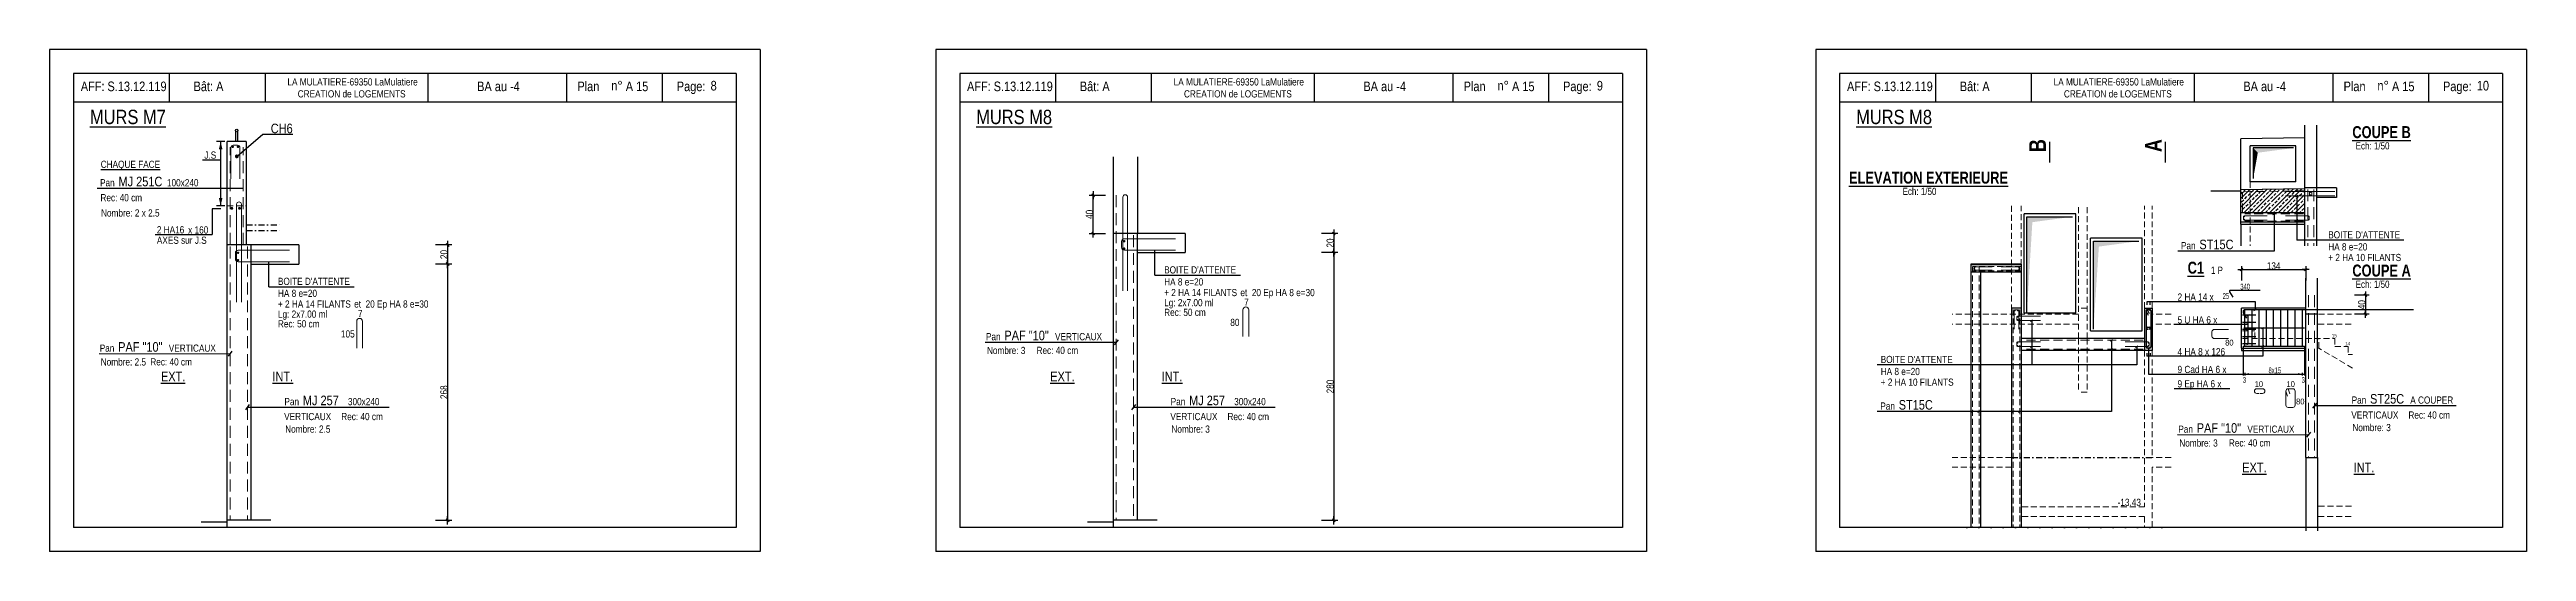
# Model space of a CAD drawing. Header units: metres. Extents: x -9927 to 45032, y -190416 to 12166.
# Drawn here: x 11531 to 16706, y -140200 to -139150 of the extents above; entities that cross this region are included whole.
import ezdxf
from ezdxf.enums import TextEntityAlignment as Align

# ---------------------------------------------------------------- set-up
doc = ezdxf.new("R2010")
doc.units = ezdxf.units.M
doc.header["$PDMODE"] = 65
for name, pattern in [('CACHE2', [0.1875, 0.125, -0.0625]), ('CACHEx2', [19.05, 12.7, -6.35]), ('TIRETPTX2', [50.8, 25.4, -12.7, 0, -12.7])]:
    doc.linetypes.add(name, pattern=pattern)
for name, color, linetype in [('01_cote_gen', 4, 'Continuous'), ('01_fenetres', 171, 'Continuous'), ('01_linteaux', 3, 'Continuous'), ('01_murs_coup', 5, 'Continuous'), ('01_poch_BN', 9, 'Continuous'), ('01_poch_murs', 251, 'Continuous'), ('01_sem', 42, 'Continuous'), ('01_texte', 230, 'Continuous'), ('AA_COTES', 2, 'Continuous')]:
    doc.layers.add(name, color=color, linetype=linetype)
doc.styles.add('ARIAL NA', font='ARIALN.TTF')
doc.styles.add('Eurostile', font='')
doc.styles.add('impact', font='impact.ttf')
doc.styles.add('MATTE_TXT', font='arial.ttf')
doc.styles.add('STYLE2', font='ARIALN.TTF')
doc.styles.get('Eurostile').set_extended_font_data('Eurostile')
doc.dimstyles.new('JB25', dxfattribs={"dimscale": 0.1, "dimtxt": 150, "dimasz": 17, "dimexe": 0.1, "dimexo": 0.1, "dimgap": 0.09, "dimtad": 1, "dimdec": 1, "dimlfac": 0.5, "dimdsep": 46, "dimtxsty": 'STYLE2', "dimblk1": 'BOND_G', "dimblk2": 'BOND_D', "dimsah": 1, "dimcen": 1.5, "dimdle": 0.01, "dimse1": 1, "dimse2": 1, "dimclrd": 4, "dimclre": 2, "dimclrt": 5, "dimadec": 0, "dimazin": 0, "dimtfac": 2.333333, "dimtdec": 1, "dimtix": 1, "dimtmove": 2, "dimatfit": 3, "dimldrblk": 'BOND_G', "dimfxl": 1, "dimtolj": 1, "dimtzin": 0, "dimarcsym": 0})
doc.dimstyles.new('JB50', dxfattribs={"dimscale": 0.1, "dimtxt": 150, "dimasz": 15, "dimexe": 0.1, "dimexo": 0.1, "dimgap": 0.09, "dimtad": 1, "dimdec": 1, "dimdsep": 46, "dimtxsty": 'STYLE2', "dimblk1": 'BOND_G', "dimblk2": 'BOND_D', "dimsah": 1, "dimcen": 1.5, "dimdle": 0.01, "dimse1": 1, "dimse2": 1, "dimclrd": 4, "dimclre": 2, "dimclrt": 6, "dimazin": 2, "dimtfac": 2.333333, "dimtdec": 1, "dimtix": 1, "dimtmove": 2, "dimatfit": 3, "dimldrblk": 'BOND_G', "dimfxl": 1, "dimtolj": 1, "dimtzin": 0, "dimarcsym": 0})

# ---------------------------------------------------------------- blocks, each defined once
blk = doc.blocks.new('BOND_G')
at = {"layer": 'AA_COTES', "color": 0}
for p, q in [((5, 0), (-5, 0)), ((1.8, 1.8), (-1.8, -1.8)), ((0, -5), (0, 15))]:
    blk.add_line(p, q, dxfattribs=at)
blk = doc.blocks.new('BOND_D')
at = {"layer": 'AA_COTES', "color": 0}
for p, q in [((5, 0), (-5, 0)), ((-1.8, -1.8), (1.8, 1.8)), ((0, 5), (0, -15))]:
    blk.add_line(p, q, dxfattribs=at)
blk = doc.blocks.new('*D1278')
at = {"layer": '01_cote_gen', "color": 4, "lineweight": -2, "transparency": 16777216}
blk.add_line((12362.7, -139560.3), (12362.7, -139596.9), dxfattribs=at)
at = {"layer": 'DEFPOINTS', "color": 0, "lineweight": 0, "transparency": 16777216}
for p in [(12052, -139558.6), (12052, -139598.6), (12362.7, -139598.6)]:
    blk.add_point(p, dxfattribs=at)
at = {"layer": '01_cote_gen', "color": 4, "lineweight": -2, "transparency": 16777216, "xscale": 1.7, "yscale": 1.7, "zscale": 1.7}
for name, p, rotation in [('BOND_G', (12362.7, -139558.6), 90), ('BOND_D', (12362.7, -139598.6), 270)]:
    blk.add_blockref(name, p, dxfattribs=dict(at, rotation=rotation))
at = {"layer": '01_cote_gen', "color": 5, "lineweight": 0, "transparency": 16777216, "insert": (12355.1, -139578.6), "char_height": 15, "attachment_point": 5, "rotation": 90, "style": 'STYLE2'}
blk.add_mtext('\\A1;20', dxfattribs=at)
blk = doc.blocks.new('*D1279')
at = {"layer": '01_cote_gen', "color": 4, "lineweight": -2, "transparency": 16777216}
blk.add_line((12362.7, -139600.3), (12362.7, -140132.9), dxfattribs=at)
at = {"layer": 'DEFPOINTS', "color": 0, "lineweight": 0, "transparency": 16777216}
for p in [(12337.2, -139598.6), (11993.3, -140134.6), (12362.7, -140134.6)]:
    blk.add_point(p, dxfattribs=at)
at = {"layer": '01_cote_gen', "color": 4, "lineweight": -2, "transparency": 16777216, "xscale": 1.7, "yscale": 1.7, "zscale": 1.7}
for name, p, rotation in [('BOND_G', (12362.7, -139598.6), 90), ('BOND_D', (12362.7, -140134.6), 270)]:
    blk.add_blockref(name, p, dxfattribs=dict(at, rotation=rotation))
at = {"layer": '01_cote_gen', "color": 5, "lineweight": 0, "transparency": 16777216, "insert": (12355.1, -139866.6), "char_height": 15, "attachment_point": 5, "rotation": 90, "style": 'STYLE2'}
blk.add_mtext('\\A1;268', dxfattribs=at)
blk = doc.blocks.new('*D1280')
at = {"layer": '01_cote_gen', "color": 4, "lineweight": -2, "transparency": 16777216}
blk.add_line((14214.4, -139536.3), (14214.4, -139572.9), dxfattribs=at)
at = {"layer": 'DEFPOINTS', "color": 0, "lineweight": 0, "transparency": 16777216}
for p in [(13903.7, -139534.6), (13903.7, -139574.6), (14214.4, -139574.6)]:
    blk.add_point(p, dxfattribs=at)
at = {"layer": '01_cote_gen', "color": 4, "lineweight": -2, "transparency": 16777216, "xscale": 1.7, "yscale": 1.7, "zscale": 1.7}
for name, p, rotation in [('BOND_G', (14214.4, -139534.6), 90), ('BOND_D', (14214.4, -139574.6), 270)]:
    blk.add_blockref(name, p, dxfattribs=dict(at, rotation=rotation))
at = {"layer": '01_cote_gen', "color": 5, "lineweight": 0, "transparency": 16777216, "insert": (14206.8, -139554.6), "char_height": 15, "attachment_point": 5, "rotation": 90, "style": 'STYLE2'}
blk.add_mtext('\\A1;20', dxfattribs=at)
blk = doc.blocks.new('*D1281')
at = {"layer": '01_cote_gen', "color": 4, "lineweight": -2, "transparency": 16777216}
blk.add_line((14214.4, -139576.3), (14214.4, -140132.9), dxfattribs=at)
at = {"layer": 'DEFPOINTS', "color": 0, "lineweight": 0, "transparency": 16777216}
for p in [(14188.9, -139574.6), (13845, -140134.6), (14214.4, -140134.6)]:
    blk.add_point(p, dxfattribs=at)
at = {"layer": '01_cote_gen', "color": 4, "lineweight": -2, "transparency": 16777216, "xscale": 1.7, "yscale": 1.7, "zscale": 1.7}
for name, p, rotation in [('BOND_G', (14214.4, -139574.6), 90), ('BOND_D', (14214.4, -140134.6), 270)]:
    blk.add_blockref(name, p, dxfattribs=dict(at, rotation=rotation))
at = {"layer": '01_cote_gen', "color": 5, "lineweight": 0, "transparency": 16777216, "insert": (14206.8, -139854.6), "char_height": 15, "attachment_point": 5, "rotation": 90, "style": 'STYLE2'}
blk.add_mtext('\\A1;280', dxfattribs=at)
blk = doc.blocks.new('*D1282')
at = {"layer": '01_cote_gen', "color": 4, "lineweight": -2, "transparency": 16777216}
blk.add_line((13711.5, -139532.9), (13711.5, -139456.3), dxfattribs=at)
at = {"layer": 'DEFPOINTS', "color": 0, "lineweight": 0, "transparency": 16777216}
for p in [(13711.5, -139454.6), (13759.8, -139454.6), (13765.4, -139534.6)]:
    blk.add_point(p, dxfattribs=at)
at = {"layer": '01_cote_gen', "color": 4, "lineweight": -2, "transparency": 16777216, "xscale": 1.7, "yscale": 1.7, "zscale": 1.7}
for name, p, rotation in [('BOND_D', (13711.5, -139454.6), 90), ('BOND_G', (13711.5, -139534.6), 270)]:
    blk.add_blockref(name, p, dxfattribs=dict(at, rotation=rotation))
at = {"layer": '01_cote_gen', "color": 5, "lineweight": 0, "transparency": 16777216, "insert": (13703.8, -139494.6), "char_height": 15, "attachment_point": 5, "rotation": 90, "style": 'STYLE2'}
blk.add_mtext('\\A1;40', dxfattribs=at)
blk = doc.blocks.new('*D1285')
at = {"layer": '01_cote_gen', "color": 4, "lineweight": -2, "transparency": 16777216}
blk.add_line((16112.5, -139610.2), (16243.5, -139610.2), dxfattribs=at)
at = {"layer": 'DEFPOINTS', "color": 0, "lineweight": 0, "transparency": 16777216}
for p in [(16245, -139610.2), (16245, -139671.6), (16111, -139690.5)]:
    blk.add_point(p, dxfattribs=at)
at = {"layer": '01_cote_gen', "color": 4, "lineweight": -2, "transparency": 16777216, "xscale": 1.5, "yscale": 1.5, "zscale": 1.5, "rotation": 180}
blk.add_blockref('BOND_G', (16111, -139610.2), dxfattribs=at)
at = {"layer": '01_cote_gen', "color": 4, "lineweight": -2, "transparency": 16777216, "xscale": 1.5, "yscale": 1.5, "zscale": 1.5}
blk.add_blockref('BOND_D', (16245, -139610.2), dxfattribs=at)
at = {"layer": '01_cote_gen', "color": 6, "lineweight": 0, "transparency": 16777216, "insert": (16178, -139602.6), "char_height": 15, "attachment_point": 5, "style": 'STYLE2'}
blk.add_mtext('\\A1;134', dxfattribs=at)
blk = doc.blocks.new('*D1286')
at = {"layer": '01_cote_gen', "color": 4, "lineweight": -2, "transparency": 16777216}
blk.add_line((16369.8, -139665), (16369.8, -139702), dxfattribs=at)
at = {"layer": 'DEFPOINTS', "color": 0, "lineweight": 0, "transparency": 16777216}
for p in [(16316.9, -139663.5), (16330.2, -139703.5), (16369.8, -139703.5)]:
    blk.add_point(p, dxfattribs=at)
at = {"layer": '01_cote_gen', "color": 4, "lineweight": -2, "transparency": 16777216, "xscale": 1.5, "yscale": 1.5, "zscale": 1.5}
for name, p, rotation in [('BOND_G', (16369.8, -139663.5), 90), ('BOND_D', (16369.8, -139703.5), 270)]:
    blk.add_blockref(name, p, dxfattribs=dict(at, rotation=rotation))
at = {"layer": '01_cote_gen', "color": 6, "lineweight": 0, "transparency": 16777216, "insert": (16362.1, -139683.5), "char_height": 15, "attachment_point": 5, "rotation": 90, "style": 'STYLE2'}
blk.add_mtext('\\A1;40', dxfattribs=at)

msp = doc.modelspace()

# ---------------------------------------------------------------- hatches: boundary and pattern name
at = {"layer": '01_poch_murs', "ltscale": 0.5}
h = msp.add_hatch(dxfattribs=at)
h.set_pattern_fill('ANSI33', color=256, scale=2)
h.set_pattern_definition([(45, (3675.64, -119673.885), (-8.980256, 8.980256), []), (45, (3684.62, -119673.885), (-8.980256, 8.980256), [6.35, -3.175])])
h.paths.add_polyline_path([(16243.19, -139441.43), (16129.21, -139443.14), (16129.21, -139490.43), (16145.13, -139490.43), (16171.21, -139471.64, -0.1574147), (16170.83, -139470.47, -1), (16174.83, -139470.47, -0.7279891), (16171.21, -139471.64), (16145.13, -139490.43), (16243.19, -139490.43)])
h.paths.add_polyline_path([(16129.21, -139443.14), (16109.19, -139443.43), (16109.19, -139490.43), (16129.21, -139490.43)])

# ---------------------------------------------------------------- linework, layer by layer
at = {"layer": '01_fenetres', "ltscale": 30}
for p, q in [((11580.94, -139199.78), (11580.94, -140149.78)), ((11580.94, -139199.78), (11580.94, -140149.78)), ((11580.94, -139199.78), (11580.94, -140149.78)), ((12965.94, -139199.78), (11580.94, -139199.78)), ((11780.94, -139199.78), (11780.94, -139259.78)), ((11981.33, -139199.78), (11981.33, -139259.78)), ((12321.5, -139199.78), (12321.5, -139259.78)), ((12611.8, -139259.78), (12611.8, -139199.78)), ((12811.8, -139259.78), (12811.8, -139199.78)), ((12965.94, -139199.78), (12965.94, -140149.78)), ((13432.65, -139199.78), (13432.65, -140149.78)), ((13432.65, -139199.78), (13432.65, -140149.78)), ((13432.65, -139199.78), (13432.65, -140149.78)), ((14817.65, -139199.78), (13432.65, -139199.78)), ((13632.65, -139199.78), (13632.65, -139259.78)), ((13833.05, -139199.78), (13833.05, -139259.78)), ((14173.22, -139199.78), (14173.22, -139259.78)), ((14463.52, -139259.78), (14463.52, -139199.78)), ((14663.52, -139259.78), (14663.52, -139199.78)), ((14817.65, -139199.78), (14817.65, -140149.78)), ((15271.27, -139199.78), (15271.27, -140149.78)), ((15271.27, -139199.78), (15271.27, -140149.78)), ((15271.27, -139199.78), (15271.27, -140149.78)), ((16656.27, -139199.78), (15271.27, -139199.78)), ((15471.27, -139199.78), (15471.27, -139259.78)), ((15671.67, -139199.78), (15671.67, -139259.78)), ((16011.84, -139199.78), (16011.84, -139259.78)), ((16302.14, -139259.78), (16302.14, -139199.78)), ((16502.14, -139259.78), (16502.14, -139199.78)), ((16656.27, -139199.78), (16656.27, -140149.78)), ((12965.94, -139259.78), (11580.94, -139259.78)), ((14817.65, -139259.78), (13432.65, -139259.78)), ((16656.27, -139259.78), (15271.27, -139259.78)), ((12965.94, -140149.78), (11580.94, -140149.78)), ((14817.65, -140149.78), (13432.65, -140149.78)), ((16656.27, -140149.78), (15271.27, -140149.78))]:
    msp.add_line(p, q, dxfattribs=at)
at = {"layer": '01_linteaux'}
for p, q in [((16243.19, -139439.43), (16243.19, -139308.24)), ((16268.19, -139439.43), (16268.19, -139308.24)), ((11920.09, -139342.56), (11920.09, -139320.79)), ((11924.09, -139342.56), (11924.09, -139320.79)), ((16243.19, -139334.43), (16109.19, -139336.43)), ((16109.19, -139443.43), (16109.19, -139336.43)), ((16224.21, -139351.43), (16129.21, -139351.43)), ((16129.21, -139426.43), (16129.21, -139351.43)), ((16224.21, -139426.43), (16224.21, -139351.43)), ((16224.21, -139426.43), (16129.21, -139426.43)), ((15764.54, -139493.49), (15656.54, -139493.49)), ((15656.54, -139701.49), (15656.54, -139493.49)), ((15764.54, -139701.49), (15764.54, -139493.49)), ((16109.19, -139515.43), (16109.19, -139560.79)), ((15903.54, -139544.49), (15795.54, -139544.49)), ((15795.54, -139738.49), (15795.54, -139544.49)), ((15903.54, -139738.49), (15903.54, -139544.49)), ((15650.54, -139598.49), (15545.54, -139598.49)), ((15545.54, -139598.49), (15545.54, -139600.49)), ((15650.54, -139598.49), (15650.54, -139600.49)), ((15650.54, -139615.49), (15650.54, -139690.49)), ((16086.08, -139656.72), (16092.62, -139668.04)), ((16149.87, -139653.72), (16087.81, -139653.72)), ((15764.54, -139701.49), (15656.54, -139701.49)), ((15911.54, -139695.49), (15911.54, -139772.49)), ((15911.54, -139697.15), (15915.63, -139705.74)), ((15913.54, -139693.49), (15919.54, -139693.49)), ((15913.54, -139693.49), (15917.63, -139702.09)), ((15913.54, -139730.51), (15919.54, -139730.51)), ((15921.54, -139695.49), (15921.54, -139772.49)), ((16245, -139690.49), (16111.02, -139690.49)), ((16111.02, -139754.49), (16111.02, -139690.49)), ((16141.02, -139705.49), (16112.89, -139705.49)), ((16141.02, -139720.49), (16112.89, -139720.49)), ((16114.56, -139700.49), (16121.09, -139711.81)), ((16115.89, -139732.27), (16242.72, -139732.27)), ((16118, -139771.59), (16118, -139692.94)), ((16470, -139694.49), (16118.02, -139694.49)), ((16133, -139771.59), (16133, -139692.94)), ((16148, -139771.59), (16148, -139692.94)), ((16163, -139771.59), (16163, -139692.94)), ((16178, -139771.59), (16178, -139692.94)), ((16193, -139771.59), (16193, -139692.94)), ((16208, -139771.59), (16208, -139692.94)), ((16223, -139771.59), (16223, -139692.94)), ((16238, -139771.59), (16238, -139692.94)), ((16270, -139703.49), (16245, -139703.49)), ((15795.54, -139738.49), (15903.54, -139738.49)), ((15913.54, -139734.51), (15916.11, -139734.51)), ((15919.54, -139774.49), (15913.54, -139774.49)), ((15919.67, -139734.51), (15917.1, -139734.51)), ((16111.02, -139774.49), (16111.02, -139754.49)), ((16111.02, -139774.49), (16245, -139774.49)), ((16111.02, -139774.49), (16111.02, -139779.49)), ((16111.02, -139779.49), (16245, -139779.49)), ((16141.02, -139735.49), (16112.89, -139735.49)), ((16141.02, -139750.49), (16112.89, -139750.49)), ((16141.02, -139765.49), (16112.89, -139765.49)), ((16114.02, -139770.49), (16242.72, -139770.49)), ((16245, -140003.49), (16270, -140003.49)), ((16245, -140003.49), (16245, -140156.31)), ((16270, -140003.49), (16270, -140156.31))]:
    msp.add_line(p, q, dxfattribs=at)
at = {"layer": '01_linteaux', "color": 253}
for p, q in [((16135.29, -139355.77), (16135.29, -139419.66)), ((16219.33, -139355.77), (16135.29, -139355.77))]:
    msp.add_line(p, q, dxfattribs=at)
at = {"layer": '01_linteaux', "linetype": 'TIRETPTX2', "ltscale": 0.5}
for p, q in [((11942.09, -139516.56, -3.27), (12018.02, -139516.56, 0.26)), ((11942.09, -139528.56, -3.37), (12018.02, -139528.56, -3.37)), ((15630.54, -140003.49), (15924.54, -140003.49)), ((15963.77, -140149.78), (15506.54, -140149.78))]:
    msp.add_line(p, q, dxfattribs=at)
at = {"layer": '01_linteaux', "const_width": 1.5, "flags": 128}
for points in [[(16254.59, -139448.34, 1), (16256.09, -139448.34, 1)], [(16254.59, -139454.13, 1), (16256.09, -139454.13, 1)], [(16117.38, -139499.29, -1), (16115.88, -139499.29, -1)], [(16117.38, -139505.08, -1), (16115.88, -139505.08, -1)], [(16249.98, -139499.29, 1), (16251.48, -139499.29, 1)], [(16249.98, -139505.08, 1), (16251.48, -139505.08, 1)], [(15554.16, -139606.48, -1), (15552.66, -139606.48, -1)], [(15554.16, -139609.86, -1), (15552.66, -139609.86, -1)], [(15645.03, -139606.48, 1), (15646.53, -139606.48, 1)], [(15645.03, -139609.86, 1), (15646.53, -139609.86, 1)], [(15637.68, -139696.61, -1), (15637.68, -139695.11, -1)], [(15643.75, -139709.15, -1), (15642.25, -139709.15, -1)], [(15643.75, -139714.94, -1), (15642.25, -139714.94, -1)], [(15643.47, -139696.61, -1), (15643.47, -139695.11, -1)], [(15912.79, -139695.49, 1), (15914.29, -139695.49, 1)], [(15912.85, -139732.27, 1), (15914.35, -139732.27, 1)], [(15918.79, -139695.49, 1), (15920.29, -139695.49, 1)], [(15918.79, -139732.27, 1), (15920.29, -139732.27, 1)], [(15643.75, -139763.35, -1), (15642.25, -139763.35, -1)], [(15643.75, -139769.14, -1), (15642.25, -139769.14, -1)], [(15912.79, -139772.49, 1), (15914.29, -139772.49, 1)], [(15915.33, -139763.35, 1), (15916.83, -139763.35, 1)], [(15915.33, -139769.14, 1), (15916.83, -139769.14, 1)], [(15918.79, -139772.49, 1), (15920.29, -139772.49, 1)]]:
    msp.add_lwpolyline(points, format="xyb", close=True, dxfattribs=at)
at = {"layer": '01_linteaux'}
msp.add_circle((11922.09, -139319.15), 2.59, dxfattribs=at)
for centre, radius, start, end in [((16087.81, -139655.72), 2, 90, 210), ((15913.54, -139695.49), 2, 90, 180), ((15913.54, -139732.51), 2, 90, 180), ((15913.54, -139732.51), 2, 180, 270), ((15919.54, -139695.49), 2, 0, 90), ((15919.54, -139732.51), 2, 0, 90), ((15919.54, -139732.51), 2, 270, 0), ((16118.02, -139698.49), 4, 90, 210), ((15913.54, -139772.49), 2, 180, 270), ((15919.54, -139772.49), 2, 270, 0)]:
    msp.add_arc(centre, radius, start, end, dxfattribs=at)
at = {"layer": '01_linteaux', "color": 253}
for points in [[(16135.29, -139355.77), (16135.29, -139419.66), (16144.94, -139365.74)], [(16219.33, -139355.77), (16135.29, -139355.77), (16144.94, -139365.74)]]:
    msp.add_solid(points, dxfattribs=at)
at = {"layer": '01_murs_coup'}
for p, q in [((11942.09, -139342.56), (11902.09, -139342.56)), ((11902.09, -139598.56), (11902.09, -139342.56)), ((11942.09, -139342.56), (11942.09, -139558.56)), ((13753.81, -139574.56), (13753.81, -139374.27)), ((13803.81, -139374.27), (13803.81, -139534.56)), ((16046.98, -139445.66), (16109.21, -139445.66)), ((16243.19, -139441.43), (16109.19, -139443.43)), ((16109.19, -139515.43), (16109.19, -139443.43)), ((16243.19, -139490.43), (16243.19, -139439.43)), ((16309.61, -139439.43), (16243.19, -139439.43)), ((16268.19, -139560.79), (16268.19, -139439.43)), ((16309.61, -139459.43), (16268.19, -139459.43)), ((16109.19, -139490.43), (16243.19, -139490.43)), ((16109.19, -139510.43), (16243.19, -139510.43)), ((16109.19, -139515.43), (16243.19, -139515.43)), ((16243.19, -139560.79), (16243.19, -139490.43)), ((12052.02, -139558.56), (11902.09, -139558.56)), ((11952.09, -140134.56), (11952.09, -139558.56)), ((13903.74, -139534.56), (13753.81, -139534.56)), ((13753.81, -140134.56), (13753.81, -139574.56)), ((13803.81, -140134.56), (13803.81, -139534.56)), ((13803.81, -139574.56), (13903.74, -139574.56)), ((11902.09, -140134.56), (11902.09, -139598.56)), ((11952.09, -139598.56), (12052.02, -139598.56)), ((15545.54, -139600.49), (15545.54, -140149.78)), ((15650.54, -139600.49), (15545.54, -139600.49)), ((15650.54, -139615.49), (15545.54, -139615.49)), ((15565.54, -139615.49), (15565.54, -140149.78)), ((15650.54, -139600.49), (15650.54, -139615.49)), ((16245, -139774.49), (16245, -139627.97)), ((16270, -139774.49), (16270, -139627.97)), ((15630.54, -139690.49), (15630.54, -140149.78)), ((15650.54, -139690.49), (15630.54, -139690.49)), ((15650.54, -139690.49), (15650.54, -140149.78)), ((15908.54, -139690.49), (15908.54, -139779.49)), ((15908.54, -139690.49), (15924.54, -139690.49)), ((15924.54, -139690.49), (15924.54, -139779.49)), ((15908.54, -139754.49), (15650.54, -139754.49)), ((15924.54, -139779.49), (15650.54, -139779.49)), ((16245, -140003.49), (16245, -139774.49)), ((16270, -140003.49), (16270, -139774.49)), ((11902.09, -140138.56), (11847.64, -140138.56)), ((11993.3, -140134.56), (11901.99, -140134.56)), ((11901.99, -140149.78), (11901.99, -140134.56)), ((13753.81, -140138.56), (13699.36, -140138.56)), ((13845.02, -140134.56), (13753.71, -140134.56)), ((13753.71, -140149.78), (13753.71, -140134.56))]:
    msp.add_line(p, q, dxfattribs=at)
at = {"layer": '01_poch_BN', "ltscale": 0.1}
msp.add_line((16309.61, -139439.43), (16309.61, -139459.43), dxfattribs=at)
at = {"layer": '01_poch_BN'}
for p, q in [((12052.02, -139558.56), (12052.02, -139598.56)), ((13903.74, -139534.56), (13903.74, -139574.56))]:
    msp.add_line(p, q, dxfattribs=at)
at = {"layer": '01_poch_murs'}
for p, q in [((15662.44, -139699.61), (15662.44, -139499.6)), ((15662.44, -139499.6), (15757.57, -139499.6)), ((15801.44, -139734.61), (15801.44, -139550.6)), ((15801.44, -139550.6), (15896.57, -139550.6))]:
    msp.add_line(p, q, dxfattribs=at)
for points in [[(15662.44, -139699.61), (15662.44, -139499.6), (15673.86, -139511.01)], [(15662.44, -139499.6), (15757.57, -139499.6), (15673.86, -139511.01)], [(15801.44, -139734.61), (15801.44, -139550.6), (15812.86, -139562.01)], [(15801.44, -139550.6), (15896.57, -139550.6), (15812.86, -139562.01)]]:
    msp.add_solid(points, dxfattribs=at)
at = {"layer": '01_sem', "color": 2, "linetype": 'CACHE2', "lineweight": 0, "ltscale": 200}
for p, q in [((11908.46, -139558.56), (11908.46, -139353.99)), ((11935.22, -139558.56), (11935.22, -139353.99))]:
    msp.add_line(p, q, dxfattribs=at)
at = {"layer": '01_sem', "color": 2, "lineweight": 0, "ltscale": 7}
for p, q in [((11909.86, -139354.99), (11909.86, -139419.99)), ((11914.86, -139349.99), (11923.64, -139349.99)), ((11928.64, -139354.99), (11928.64, -139419.99)), ((11921.81, -139473.56), (11921.81, -139678.56)), ((11931.81, -139473.56), (11931.81, -139678.56)), ((13773.53, -139458.58), (13773.53, -139654.56)), ((13783.53, -139458.58), (13783.53, -139654.56)), ((16255.62, -139446.51), (16202.59, -139446.51)), ((16255.62, -139455.86), (16202.59, -139455.86)), ((16252.66, -139448.51), (16252.66, -139453.86)), ((16254.66, -139446.51), (16306.15, -139446.51)), ((16254.66, -139455.86), (16306.15, -139455.86)), ((16257.62, -139448.51), (16257.62, -139453.86)), ((16114.77, -139499.46), (16114.77, -139504.81)), ((16116.77, -139497.46), (16164.77, -139497.46)), ((16116.77, -139506.81), (16164.77, -139506.81)), ((16250.59, -139497.46), (16202.59, -139497.46)), ((16250.59, -139506.81), (16202.59, -139506.81)), ((16252.59, -139499.46), (16252.59, -139504.81)), ((11919.28, -139575.56), (11919.28, -139587.56)), ((11925.28, -139569.56), (12032.09, -139569.56)), ((13771, -139551.56), (13771, -139563.56)), ((13777, -139545.56), (13883.81, -139545.56)), ((13777, -139569.56), (13883.81, -139569.56)), ((11925.28, -139593.56), (12032.09, -139593.56)), ((15551.54, -139606.65), (15551.54, -139609.58)), ((15553.54, -139604.65), (15590.18, -139604.65)), ((15553.54, -139611.58), (15590.18, -139611.58)), ((15645.64, -139604.65), (15609, -139604.65)), ((15645.64, -139611.58), (15609, -139611.58)), ((15647.64, -139606.65), (15647.64, -139609.58)), ((12172.82, -139718.21), (12172.82, -139774.36)), ((12184.82, -139718.21), (12184.82, -139774.36)), ((14024.54, -139694.21), (14024.54, -139750.36)), ((14036.54, -139694.21), (14036.54, -139750.36)), ((15635.95, -139696), (15635.95, -139734.67)), ((15643.3, -139694), (15637.95, -139694)), ((15641.14, -139709.32), (15641.14, -139714.67)), ((15643.14, -139707.32), (15691.14, -139707.32)), ((15643.14, -139716.67), (15691.14, -139716.67)), ((15645.3, -139696), (15645.3, -139734.67)), ((15641.14, -139763.52), (15641.14, -139768.87)), ((15643.14, -139761.52), (15691.14, -139761.52)), ((15643.14, -139770.87), (15691.14, -139770.87)), ((15915.95, -139761.52), (15867.95, -139761.52)), ((15915.95, -139770.87), (15867.95, -139770.87)), ((15917.95, -139763.52), (15917.95, -139768.87)), ((16049.23, -139740.1), (16049.23, -139749.66)), ((16083.59, -139735.3), (16054.03, -139735.3)), ((16083.59, -139754.46), (16054.03, -139754.46)), ((16142.58, -139859.36), (16154.95, -139859.36)), ((16142.58, -139868.96), (16147.48, -139868.96)), ((16154.95, -139868.96), (16150.04, -139868.96)), ((16203.69, -139864.16), (16203.69, -139893.73)), ((16203.69, -139864.16), (16207.23, -139875.11)), ((16208.49, -139859.36), (16218.05, -139859.36)), ((16208.49, -139859.36), (16212.03, -139870.31)), ((16222.85, -139864.16), (16222.85, -139893.73)), ((16208.49, -139898.53), (16218.05, -139898.53))]:
    msp.add_line(p, q, dxfattribs=at)
at = {"layer": '01_sem', "color": 5, "linetype": 'CACHE2', "lineweight": 0, "ltscale": 200}
for p, q in [((13759.81, -139454.65), (13759.81, -140134.56)), ((16249.28, -139442.3), (16249.28, -139560.79)), ((16261.72, -139442.3), (16261.72, -139560.79)), ((11908.09, -139561.94), (11908.09, -140134.56)), ((11944.31, -139561.94), (11944.31, -140134.56)), ((13796.03, -139537.94), (13796.03, -140134.56)), ((16251.09, -139663.49), (16251.09, -140003.49)), ((16263.53, -139663.49), (16263.53, -140003.49))]:
    msp.add_line(p, q, dxfattribs=at)
at = {"layer": '01_sem', "color": 2, "linetype": 'CACHE2', "lineweight": 0, "ltscale": 150}
for p, q in [((16113.19, -139490.43), (16113.19, -139450.33)), ((16243.25, -139445.43), (16116.14, -139447.33)), ((16240.19, -139493.43), (16118.05, -139493.43)), ((16240.19, -139508.74), (16118.05, -139508.74)), ((15905.54, -139757.49), (15653.54, -139757.49)), ((15905.54, -139776.49), (15653.54, -139776.49))]:
    msp.add_line(p, q, dxfattribs=at)
at = {"layer": '01_sem', "color": 2, "linetype": 'CACHE2', "lineweight": 0, "ltscale": 100}
for p, q in [((16129.21, -139426.43), (16129.21, -139560.79)), ((15630.54, -139476.77), (15630.54, -139703.49)), ((15650.54, -139600.49), (15650.54, -139476.77)), ((15770.54, -139754.49), (15770.54, -139476.77)), ((15788.54, -139754.49), (15788.54, -139476.77)), ((15908.54, -139690.49), (15908.54, -139476.77)), ((15924.54, -139690.49), (15924.54, -139476.77)), ((15549.04, -139603.45), (15548.54, -140149.78)), ((15650.54, -139603.49), (15549.58, -139603.53)), ((15650.54, -139612.49), (15549.58, -139612.53)), ((15562.54, -139603.55), (15562.54, -140149.78)), ((15650.54, -139690.49), (15650.54, -139615.49)), ((15770.54, -139703.49), (15506.54, -139703.49)), ((15770.54, -139724.49), (15506.54, -139724.49)), ((15634.04, -139693.45), (15633.62, -140149.78)), ((15647.54, -139693.55), (15647.54, -140149.78)), ((15788.54, -139690.49), (15770.54, -139690.49)), ((15963.77, -139703.49), (15924.54, -139703.49)), ((15963.22, -139724.49), (15924.54, -139724.49)), ((16340.66, -139703.49), (16270, -139703.49)), ((16340.1, -139724.49), (16270, -139724.49)), ((15770.54, -139754.49), (15770.54, -139866.49)), ((15788.54, -139754.49), (15788.54, -139866.49)), ((15908.54, -139779.49), (15908.54, -140106.49)), ((15924.54, -139779.49), (15924.54, -140003.49)), ((16112.89, -139738.49), (16139.02, -139738.49)), ((16112.89, -139754.49), (16245, -139754.49)), ((16139.02, -139754.49), (16139.02, -139738.49)), ((16245, -139754.49), (16306, -139754.49)), ((16270, -139774.49), (16272.52, -139774.49)), ((16272.52, -139774.49), (16272.52, -139754.49)), ((16342.81, -139816.16), (16272.52, -139774.49)), ((16306, -139754.49), (16306, -139771.09)), ((16306, -139771.09), (16334, -139771.09)), ((16334, -139771.09), (16334, -139787.69)), ((16334, -139787.69), (16342.81, -139787.69)), ((15788.54, -139866.49), (15770.54, -139866.49)), ((15630.54, -140003.49), (15506.54, -140003.49)), ((15630.54, -140023.49), (15506.54, -140023.49)), ((15963.77, -140003.49), (15924.54, -140003.49)), ((15924.54, -140023.49), (15924.54, -140149.78)), ((15963.77, -140023.49), (15924.54, -140023.49)), ((15908.54, -140106.49), (15650.54, -140106.49)), ((15908.54, -140126.49), (15650.54, -140126.49)), ((15908.54, -140126.49), (15908.54, -140149.78)), ((16340.66, -140105.26), (16270, -140105.26)), ((16340.1, -140126.83), (16270, -140126.83))]:
    msp.add_line(p, q, dxfattribs=at)
at = {"layer": '01_sem', "color": 2, "linetype": 'CACHEx2', "lineweight": 0}
msp.add_line((11902.09, -139476.56), (11942.09, -139476.56), dxfattribs=at)
at = {"layer": '01_sem', "color": 2, "lineweight": 0, "ltscale": 7, "const_width": 2.5, "flags": 128}
for points in [[(11912.43, -139353.39, 1), (11914.93, -139353.39, 1)], [(11923.24, -139353.39, 1), (11925.74, -139353.39, 1)], [(11923.55, -139574.89, 1), (11926.05, -139574.89, 1)], [(13775.19, -139566.22, 1), (13777.69, -139566.22, 1)], [(13775.26, -139550.89, 1), (13777.76, -139550.89, 1)], [(11923.48, -139590.22, 1), (11925.98, -139590.22, 1)]]:
    msp.add_lwpolyline(points, format="xyb", close=True, dxfattribs=at)
at = {"layer": '01_sem', "color": 2, "lineweight": 0, "ltscale": 7}
for centre, radius, start, end in [((11914.86, -139354.99), 5, 90, 180), ((11923.64, -139354.99), 5, 0, 90), ((11926.81, -139473.56), 5, 90, 180), ((11926.81, -139473.56), 5, 0, 90), ((13778.53, -139458.58), 5, 90, 180), ((13778.53, -139458.58), 5, 0, 90), ((16254.66, -139448.51), 2, 90, 180), ((16254.66, -139453.86), 2, 180, 270), ((16255.62, -139448.51), 2, 0, 90), ((16255.62, -139453.86), 2, 270, 0), ((16116.77, -139499.46), 2, 90, 180), ((16116.77, -139504.81), 2, 180, 270), ((16250.59, -139499.46), 2, 0, 90), ((16250.59, -139504.81), 2, 270, 0), ((11925.28, -139575.56), 6, 90, 180), ((13777, -139551.56), 6, 90, 180), ((13777, -139563.56), 6, 180, 270), ((11925.28, -139587.56), 6, 180, 270), ((15553.54, -139606.65), 2, 90, 180), ((15553.54, -139609.58), 2, 180, 270), ((15645.64, -139606.65), 2, 0, 90), ((15645.64, -139609.58), 2, 270, 0), ((12178.82, -139718.21), 6, 90, 180), ((12178.82, -139718.21), 6, 0, 90), ((14030.54, -139694.21), 6, 90, 180), ((14030.54, -139694.21), 6, 0, 90), ((15637.95, -139696), 2, 90, 180), ((15643.14, -139709.32), 2, 90, 180), ((15643.14, -139714.67), 2, 180, 270), ((15643.3, -139696), 2, 0, 90), ((15643.14, -139763.52), 2, 90, 180), ((15643.14, -139768.87), 2, 180, 270), ((15915.95, -139763.52), 2, 0, 90), ((15915.95, -139768.87), 2, 270, 0), ((16054.03, -139740.1), 4.8, 90, 180), ((16054.03, -139749.66), 4.8, 180, 270), ((16142.58, -139864.16), 4.8, 90, 180), ((16142.58, -139864.16), 4.8, 180, 270), ((16154.95, -139864.16), 4.8, 0, 90), ((16154.95, -139864.16), 4.8, 270, 0), ((16208.49, -139864.16), 4.8, 90, 180), ((16218.05, -139864.16), 4.8, 0, 90), ((16208.49, -139893.73), 4.8, 180, 270), ((16218.05, -139893.73), 4.8, 270, 0)]:
    msp.add_arc(centre, radius, start, end, dxfattribs=at)
at = {"layer": '01_sem', "color": 2, "linetype": 'CACHE2', "lineweight": 0, "ltscale": 150}
msp.add_arc((16116.19, -139450.33), 3, 90.85523, 180, dxfattribs=at)
at = {"layer": '01_texte', "ltscale": 30}
for p, q in [((11530.94, -139149.78), (11530.94, -140199.78)), ((13015.94, -139149.78), (11530.94, -139149.78)), ((13015.94, -139149.78), (13015.94, -140199.78)), ((13382.65, -139149.78), (13382.65, -140199.78)), ((14867.65, -139149.78), (13382.65, -139149.78)), ((14867.65, -139149.78), (14867.65, -140199.78)), ((15221.27, -139149.78), (15221.27, -140199.78)), ((16706.27, -139149.78), (15221.27, -139149.78)), ((16706.27, -139149.78), (16706.27, -140199.78)), ((13015.94, -140199.78), (11530.94, -140199.78)), ((14867.65, -140199.78), (13382.65, -140199.78)), ((16706.27, -140199.78), (15221.27, -140199.78))]:
    msp.add_line(p, q, dxfattribs=at)
at = {"layer": '01_texte'}
for p, q in [((11896.96, -139342.56), (11880.02, -139342.56)), ((11888.49, -139342.56), (11888.49, -139476.56)), ((11922.22, -139373.35), (11976.84, -139326.83)), ((11976.84, -139326.83), (12039.32, -139326.83)), ((11888.49, -139381.26), (11850.2, -139381.26)), ((11630.54, -139440.1), (11935.22, -139440.1)), ((16223.86, -139457.16), (16229.33, -139454.57)), ((16226.59, -139455.86), (16226.59, -139548.77)), ((11888.6, -139482.75), (11870.7, -139482.75)), ((11870.7, -139482.75), (11870.7, -139536.8)), ((11896.96, -139476.56), (11880.02, -139476.56)), ((16176.39, -139494.73), (16181.85, -139492.14)), ((16176.43, -139510.04), (16181.9, -139507.45)), ((16179.12, -139493.43), (16179.34, -139571.66)), ((16223.86, -139508.11), (16229.33, -139505.52)), ((11751.72, -139536.8), (11870.7, -139536.8)), ((13840.68, -139622.07), (13840.68, -139569.56)), ((16179.34, -139571.66), (15978.06, -139571.66)), ((16450.01, -139548.77), (16226.59, -139548.77)), ((11988.96, -139646.07), (11988.96, -139593.56)), ((13840.68, -139622.07), (14019.13, -139622.07)), ((11988.96, -139646.07), (12167.41, -139646.07)), ((15913.8, -139683.69), (15913.8, -139676.55)), ((15913.8, -139676.55), (16139.51, -139676.55)), ((15919.7, -139683.69), (15919.7, -139676.55)), ((16139.51, -139676.55), (16139.51, -139694.49)), ((15669.71, -139717.97), (15675.18, -139715.38)), ((15672.45, -139716.67), (15672.45, -139809.5)), ((16124.86, -139725.1), (15969.37, -139725.1)), ((16122.13, -139706.79), (16127.6, -139704.2)), ((16122.13, -139721.79), (16127.6, -139719.2)), ((16124.86, -139765.49), (16124.86, -139705.49)), ((16136.77, -139695.79), (16142.24, -139693.2)), ((16152.46, -139733.56), (16157.93, -139730.97)), ((16155.19, -139732.27), (16155.19, -139790.92)), ((11634.48, -139785.63), (11908.09, -139786)), ((11912.14, -139780.72), (11903.95, -139791.27)), ((13486.2, -139761.63), (13759.81, -139762)), ((13763.86, -139756.72), (13755.67, -139767.27)), ((15669.71, -139772.16), (15675.18, -139769.58)), ((15836.59, -139758.79), (15842.06, -139756.2)), ((15836.59, -139777.79), (15842.06, -139775.2)), ((15839.33, -139757.49), (15839.33, -139907.1)), ((15889.21, -139772.16), (15894.68, -139769.58)), ((15891.95, -139770.87), (15891.95, -139809.5)), ((15913.07, -139785.1), (15913.07, -139790.92)), ((15916.54, -139774.49), (15916.54, -139828.68)), ((15919.83, -139785.1), (15919.83, -139790.92)), ((16114.1, -139770.49), (16114.1, -139831.33)), ((16122.13, -139736.79), (16127.6, -139734.2)), ((16122.13, -139751.79), (16127.6, -139749.2)), ((16122.13, -139766.79), (16127.6, -139764.2)), ((16152.46, -139771.79), (16157.93, -139769.2)), ((16242.72, -139770.49), (16242.72, -139831.33)), ((15891.95, -139809.5), (15349.46, -139809.5)), ((16155.19, -139790.92), (15913.07, -139790.92)), ((15916.54, -139828.68), (16245, -139828.68)), ((16117.79, -139825.92), (16117.79, -139831.45)), ((16237.79, -139825.92), (16237.79, -139831.45)), ((15970.05, -139858.79), (16086.74, -139858.79)), ((16267.58, -139889.34), (16259.39, -139899.89)), ((11948.36, -139892.57), (11940.17, -139903.12)), ((11944.31, -139897.85), (12240.37, -139897.85)), ((13800.08, -139892.57), (13791.89, -139903.12)), ((13796.03, -139897.85), (14092.09, -139897.85)), ((15839.33, -139907.1), (15349.87, -139907.1)), ((15546.09, -139908.4), (15551.56, -139905.81)), ((15559.81, -139908.4), (15565.28, -139905.81)), ((15631.17, -139908.4), (15636.64, -139905.81)), ((15644.81, -139908.4), (15650.27, -139905.81)), ((16263.53, -139894.62), (16559.59, -139894.62)), ((15977.49, -139955.15), (16251.09, -139955.52)), ((16255.15, -139950.24), (16246.95, -139960.79))]:
    msp.add_line(p, q, dxfattribs=at)
at = {"layer": '01_texte', "flags": 128}
for points, const_width in [([(11920.22, -139373.35, 1), (11924.22, -139373.35, 1)], 4), ([(11910.23, -139482.1, 1), (11913.23, -139482.1, 1)], 3), ([(11926.36, -139481.98, 1), (11929.36, -139481.98, 1)], 3)]:
    msp.add_lwpolyline(points, format="xyb", close=True, dxfattribs=dict(at, const_width=const_width))
at = {"layer": '01_texte', "const_width": 3}
for points in [[(15709.93, -139342.36), (15709.93, -139386.61)], [(15951.82, -139342.36), (15951.82, -139386.61)]]:
    msp.add_lwpolyline(points, dxfattribs=at)
at = {"layer": '01_texte'}
for points in [[(11888.49, -139342.56), (11884.67, -139358.92), (11888.49, -139358.92)], [(11888.49, -139342.56), (11892.31, -139358.92), (11888.49, -139358.92)], [(11888.49, -139476.56), (11884.67, -139460.21), (11888.49, -139460.21)], [(11888.49, -139476.56), (11892.31, -139460.21), (11888.49, -139460.21)], [(16117.79, -139828.68), (16126.42, -139826.65), (16126.42, -139828.68)], [(16117.79, -139828.68), (16126.42, -139830.72), (16126.42, -139828.68)], [(16237.79, -139828.68), (16229.16, -139826.65), (16229.16, -139828.68)], [(16237.79, -139828.68), (16229.16, -139830.72), (16229.16, -139828.68)]]:
    msp.add_solid(points, dxfattribs=at)

# ---------------------------------------------------------------- texts
at = {"layer": '01_sem', "color": 2, "linetype": 'CACHE2', "lineweight": 0, "ltscale": 100, "style": 'Eurostile'}
for s, p in [('15', (16299.27, -139751.84)), ('14', (16327.27, -139768.44))]:
    msp.add_text(s, height=7.059, dxfattribs=at).set_placement(p)
at = {"layer": '01_texte'}
for s, height, style, p in [('Bât: A', 20, 'STYLE2', (11831.87, -139236.93)), ('LA MULATIERE-69350 LaMulatiere', 15, 'STYLE2', (12028.03, -139225.06)), ('Plan', 20, 'STYLE2', (12633.85, -139236.93)), ('n%%D', 20, 'STYLE2', (12704.53, -139235.49)), ('8', 20, 'STYLE2', (12912.2, -139235.49)), ('Bât: A', 20, 'STYLE2', (13683.59, -139236.93)), ('LA MULATIERE-69350 LaMulatiere', 15, 'STYLE2', (13879.75, -139225.06)), ('Plan', 20, 'STYLE2', (14485.57, -139236.93)), ('n%%D', 20, 'STYLE2', (14556.25, -139235.49)), ('9', 20, 'STYLE2', (14763.92, -139235.49)), ('Bât: A', 20, 'STYLE2', (15522.21, -139236.93)), ('LA MULATIERE-69350 LaMulatiere', 15, 'STYLE2', (15718.37, -139225.06)), ('Plan', 20, 'STYLE2', (16324.19, -139236.93)), ('n%%D', 20, 'STYLE2', (16394.87, -139235.49)), ('10', 20, 'STYLE2', (16602.54, -139235.49)), ('AFF:', 20, 'STYLE2', (11596.23, -139236.93)), ('S.13.12.119', 20, 'STYLE2', (11651.9, -139236.93)), ('CREATION de LOGEMENTS', 15, 'STYLE2', (12049.51, -139250.06)), ('BA au -4', 20, 'STYLE2', (12424.33, -139236.93)), ('A 15', 20, 'STYLE2', (12734.88, -139236.93)), ('Page:', 20, 'STYLE2', (12841.52, -139236.93)), ('AFF:', 20, 'STYLE2', (13447.95, -139236.93)), ('S.13.12.119', 20, 'STYLE2', (13503.61, -139236.93)), ('CREATION de LOGEMENTS', 15, 'STYLE2', (13901.23, -139250.06)), ('BA au -4', 20, 'STYLE2', (14276.05, -139236.93)), ('A 15', 20, 'STYLE2', (14586.6, -139236.93)), ('Page:', 20, 'STYLE2', (14693.24, -139236.93)), ('AFF:', 20, 'STYLE2', (15286.57, -139236.93)), ('S.13.12.119', 20, 'STYLE2', (15342.23, -139236.93)), ('CREATION de LOGEMENTS', 15, 'STYLE2', (15739.85, -139250.06)), ('BA au -4', 20, 'STYLE2', (16114.67, -139236.93)), ('A 15', 20, 'STYLE2', (16425.22, -139236.93)), ('Page:', 20, 'STYLE2', (16531.86, -139236.93)), ('%%UMURS M7', 30, 'STYLE2', (11615.41, -139305.86)), ('CH6', 20, 'STYLE2', (11993.16, -139324.86)), ('%%UMURS M8', 30, 'STYLE2', (13467.13, -139305.86)), ('%%UMURS M8', 30, 'STYLE2', (15305.75, -139305.86)), (' J.S', 15, 'STYLE2', (11849.57, -139378.13)), ('%%UCHAQUE FACE', 15, 'STYLE2', (11637.88, -139397.5)), (' Pan    ', 15, 'STYLE2', (11631.75, -139435.98)), ('MJ 251C', 20, 'STYLE2', (11674.98, -139435.98)), ('100x240', 15, 'STYLE2', (11776.26, -139435.98)), ('Rec: 40 cm', 15, 'STYLE2', (11637.39, -139467.26)), ('Nombre: 2 x 2.5', 15, 'STYLE2', (11638.54, -139499.17)), ('2 HA', 15, 'STYLE2', (11755.17, -139534.35)), ('16', 15, 'STYLE2', (11793.34, -139534.35)), ('AXES sur J.S', 15, 'STYLE2', (11755.17, -139556.24)), (' Pan    ', 15, 'STYLE2', (15979.61, -139567.54)), ('ST15C', 20, 'STYLE2', (16022.84, -139567.54)), ('+ 2 HA 10 FILANTS', 15, 'STYLE2', (16292.1, -139592.35)), ("BOITE D'ATTENTE", 15, 'STYLE2', (16292.1, -139544.9)), ('HA 8 e=20', 15, 'STYLE2', (16292.1, -139570.05)), ("BOITE D'ATTENTE", 15, 'STYLE2', (12008.14, -139642.19)), ("BOITE D'ATTENTE", 15, 'STYLE2', (13859.86, -139618.19)), ('HA 8 e=20', 15, 'STYLE2', (13859.86, -139643.34)), ('+ 2 HA 14 FILANTS', 15, 'STYLE2', (12008.14, -139689.64)), ('HA 8 e=20', 15, 'STYLE2', (12008.14, -139667.34)), ('et  20 Ep HA 8 e=30', 15, 'STYLE2', (12167.42, -139689.64)), ('+ 2 HA 14 FILANTS', 15, 'STYLE2', (13859.86, -139665.64)), ('Lg: 2x7.00 ml', 15, 'STYLE2', (13859.86, -139686.78)), ('et  20 Ep HA 8 e=30', 15, 'STYLE2', (14019.14, -139665.64)), ('7', 15, 'STYLE2', (14027.1, -139685.62)), ('2 HA 14 x  ', 15, 'STYLE2', (15977.28, -139675.06)), ('Lg: 2x7.00 ml', 15, 'STYLE2', (12008.14, -139710.78)), ('Rec: 50 cm', 15, 'STYLE2', (12008.14, -139731.07)), ('7', 15, 'STYLE2', (12175.38, -139709.62)), ('Rec: 50 cm', 15, 'STYLE2', (13859.86, -139707.07)), ('80', 15, 'STYLE2', (13998.09, -139728.1)), ('5 U HA 6 x  ', 15, 'STYLE2', (15977.28, -139722.88)), (' Pan    ', 15, 'STYLE2', (11631.06, -139781.88)), ('PAF "10"', 20, 'STYLE2', (11674.29, -139781.88)), ('VERTICAUX', 15, 'STYLE2', (11780.08, -139781.88)), ('105', 15, 'STYLE2', (12139.85, -139752.1)), (' Pan    ', 15, 'STYLE2', (13482.78, -139757.88)), ('Nombre: 3', 15, 'STYLE2', (13489.65, -139786.76)), ('PAF "10"', 20, 'STYLE2', (13526.01, -139757.88)), ('Rec: 40 cm', 15, 'STYLE2', (13593.22, -139786.61)), ('VERTICAUX', 15, 'STYLE2', (13631.8, -139757.88)), ('4 HA 8 x 126', 15, 'STYLE2', (15977.28, -139789.43)), ('80', 12, 'STYLE2', (16076.73, -139768.88)), ('Nombre: 2.5', 15, 'STYLE2', (11637.94, -139810.76)), ('Rec: 40 cm', 15, 'STYLE2', (11741.51, -139810.61)), ('%%UEXT.', 20, 'STYLE2', (11763.71, -139843.7)), ('%%UINT.', 20, 'STYLE2', (11996.57, -139843.7)), ('%%UEXT.', 20, 'STYLE2', (13621.8, -139843.7)), ('%%UINT.', 20, 'STYLE2', (13854.67, -139843.7)), ("BOITE D'ATTENTE", 15, 'STYLE2', (15357.07, -139805.62)), ('HA 8 e=20', 15, 'STYLE2', (15357.07, -139830.77)), ('9 Cad HA 6 x  ', 15, 'STYLE2', (15977.28, -139826.46)), (' Pan    ', 15, 'STYLE2', (12016.96, -139893.73)), ('MJ 257 ', 20, 'STYLE2', (12060.19, -139893.73)), ('300x240', 15, 'STYLE2', (12154.41, -139893.73)), (' Pan    ', 15, 'STYLE2', (13868.68, -139893.73)), ('MJ 257 ', 20, 'STYLE2', (13911.91, -139893.73)), ('300x240', 15, 'STYLE2', (14006.13, -139893.73)), (' Pan    ', 15, 'STYLE2', (15351.42, -139902.99)), ('+ 2 HA 10 FILANTS', 15, 'STYLE2', (15357.07, -139853.07)), ('ST15C', 20, 'STYLE2', (15394.65, -139902.99)), ('9 Ep HA 6 x  ', 15, 'STYLE2', (15977.28, -139856.57)), ('10', 12, 'STYLE2', (16138.42, -139855.58)), ('10', 12, 'STYLE2', (16204.91, -139855.58)), ('80', 12, 'STYLE2', (16224.96, -139892.02)), (' Pan    ', 15, 'STYLE2', (16336.18, -139890.5)), ('ST25C', 20, 'STYLE2', (16379.41, -139890.5)), ('A COUPER', 15, 'STYLE2', (16463.48, -139890.5)), ('VERTICAUX', 15, 'STYLE2', (12021.12, -139925.01)), ('Nombre: 2.5', 15, 'STYLE2', (12023.31, -139951.22)), ('Rec: 40 cm', 15, 'STYLE2', (12140.41, -139925.01)), ('VERTICAUX', 15, 'STYLE2', (13872.83, -139925.01)), ('Nombre: 3', 15, 'STYLE2', (13875.03, -139951.22)), ('Rec: 40 cm', 15, 'STYLE2', (13992.13, -139925.01)), (' Pan    ', 15, 'STYLE2', (15974.07, -139951.39)), ('PAF "10"', 20, 'STYLE2', (16017.3, -139951.39)), ('VERTICAUX', 15, 'STYLE2', (16123.09, -139951.39)), ('VERTICAUX', 15, 'STYLE2', (16340.34, -139921.78)), ('Nombre: 3', 15, 'STYLE2', (16342.53, -139947.99)), ('Rec: 40 cm', 15, 'STYLE2', (16459.63, -139921.78)), ('Nombre: 3', 15, 'STYLE2', (15980.94, -139980.28)), ('Rec: 40 cm', 15, 'STYLE2', (16084.51, -139980.13)), ('%%UEXT.', 20, 'STYLE2', (16112.38, -140034.1)), ('%%UINT.', 20, 'STYLE2', (16345.24, -140034.1)), ('-13.43', 15, 'ARIAL NA', (15852.04, -140104.46))]:
    msp.add_text(s, height=height, dxfattribs=dict(at, style=style)).set_placement(p)
at = {"layer": '01_texte', "style": 'impact'}
for s, p in [('%%UCOUPE B', (16403.52, -139342.62, 4.74)), ('%%UELEVATION EXTERIEURE', (15456.87, -139437.85, 4.74)), ('%%UC1', (16015.46, -139626.14, 4.74)), ('%%UCOUPE A', (16403.52, -139632.15, 4.74))]:
    msp.add_text(s, height=25, dxfattribs=at).set_placement(p, align=Align.BOTTOM_CENTER)
for s, p in [('B', (15712.78, -139350.82)), ('A', (15954.68, -139350.82))]:
    msp.add_text(s, height=35, rotation=90, dxfattribs=at).set_placement(p, align=Align.BOTTOM_CENTER)
at = {"layer": '01_texte', "style": 'MATTE_TXT', "width": 0.8}
for s, p in [('Ech: 1/50', (16384.75, -139363.29, 4.74)), ('Ech: 1/50', (15438.09, -139458.53, 4.74)), ('1 P', (16059.51, -139623.53, 4.74)), ('Ech: 1/50', (16384.75, -139652.83, 4.74))]:
    msp.add_text(s, height=15, dxfattribs=at).set_placement(p, align=Align.BOTTOM_CENTER)
at = {"layer": '01_texte', "style": 'STYLE2'}
msp.add_text('x 160  ', height=15, dxfattribs=at).set_placement((11846.36, -139534.75), align=Align.CENTER)
at = {"layer": '01_texte', "style": 'STYLE2', "width": 0.7}
for s, p in [('25', (16071.6, -139671.39)), ('340', (16108.44, -139651.76)), ('3', (16113.53, -139846.93)), ('8x15', (16167.38, -139826.83)), ('3', (16236.57, -139846.93))]:
    msp.add_text(s, height=12, dxfattribs=at).set_placement(p)

# ---------------------------------------------------------------- dimensions: what is measured, and where the dimension line sits
at = {"layer": '01_cote_gen', "lineweight": 0}
for base, p1, p2, dimstyle, picture, middle in [((13711.49, -139454.65), (13765.38, -139534.56), (13759.81, -139454.65), 'JB25', '*D1282', (13703.82, -139494.6)), ((14214.44, -139574.56), (13903.74, -139534.56), (13903.74, -139574.56), 'JB25', '*D1280', (14206.78, -139554.56)), ((12362.73, -139598.56), (12052.02, -139558.56), (12052.02, -139598.56), 'JB25', '*D1278', (12355.06, -139578.56)), ((14214.44, -140134.56), (14188.94, -139574.56), (13845.02, -140134.56), 'JB25', '*D1281', (14206.78, -139854.56)), ((12362.73, -140134.56), (12337.23, -139598.56), (11993.3, -140134.56), 'JB25', '*D1279', (12355.06, -139866.56)), ((16369.79, -139703.49), (16316.94, -139663.49), (16330.17, -139703.49), 'JB50', '*D1286', (16362.12, -139683.49))]:
    dim = msp.add_linear_dim(base=base, p1=p1, p2=p2, angle=90, dimstyle=dimstyle, dxfattribs=at)
    dim.commit()
    dim.dimension.update_dxf_attribs({"geometry": picture, "text_midpoint": middle})
dim = msp.add_linear_dim(base=(16245, -139610.25), p1=(16111.02, -139690.49), p2=(16245, -139671.61), dimstyle='JB50', dxfattribs=at)
dim.commit()
dim.dimension.update_dxf_attribs({"geometry": '*D1285', "text_midpoint": (16178.01, -139602.58)})

doc.saveas('drawing.dxf')
